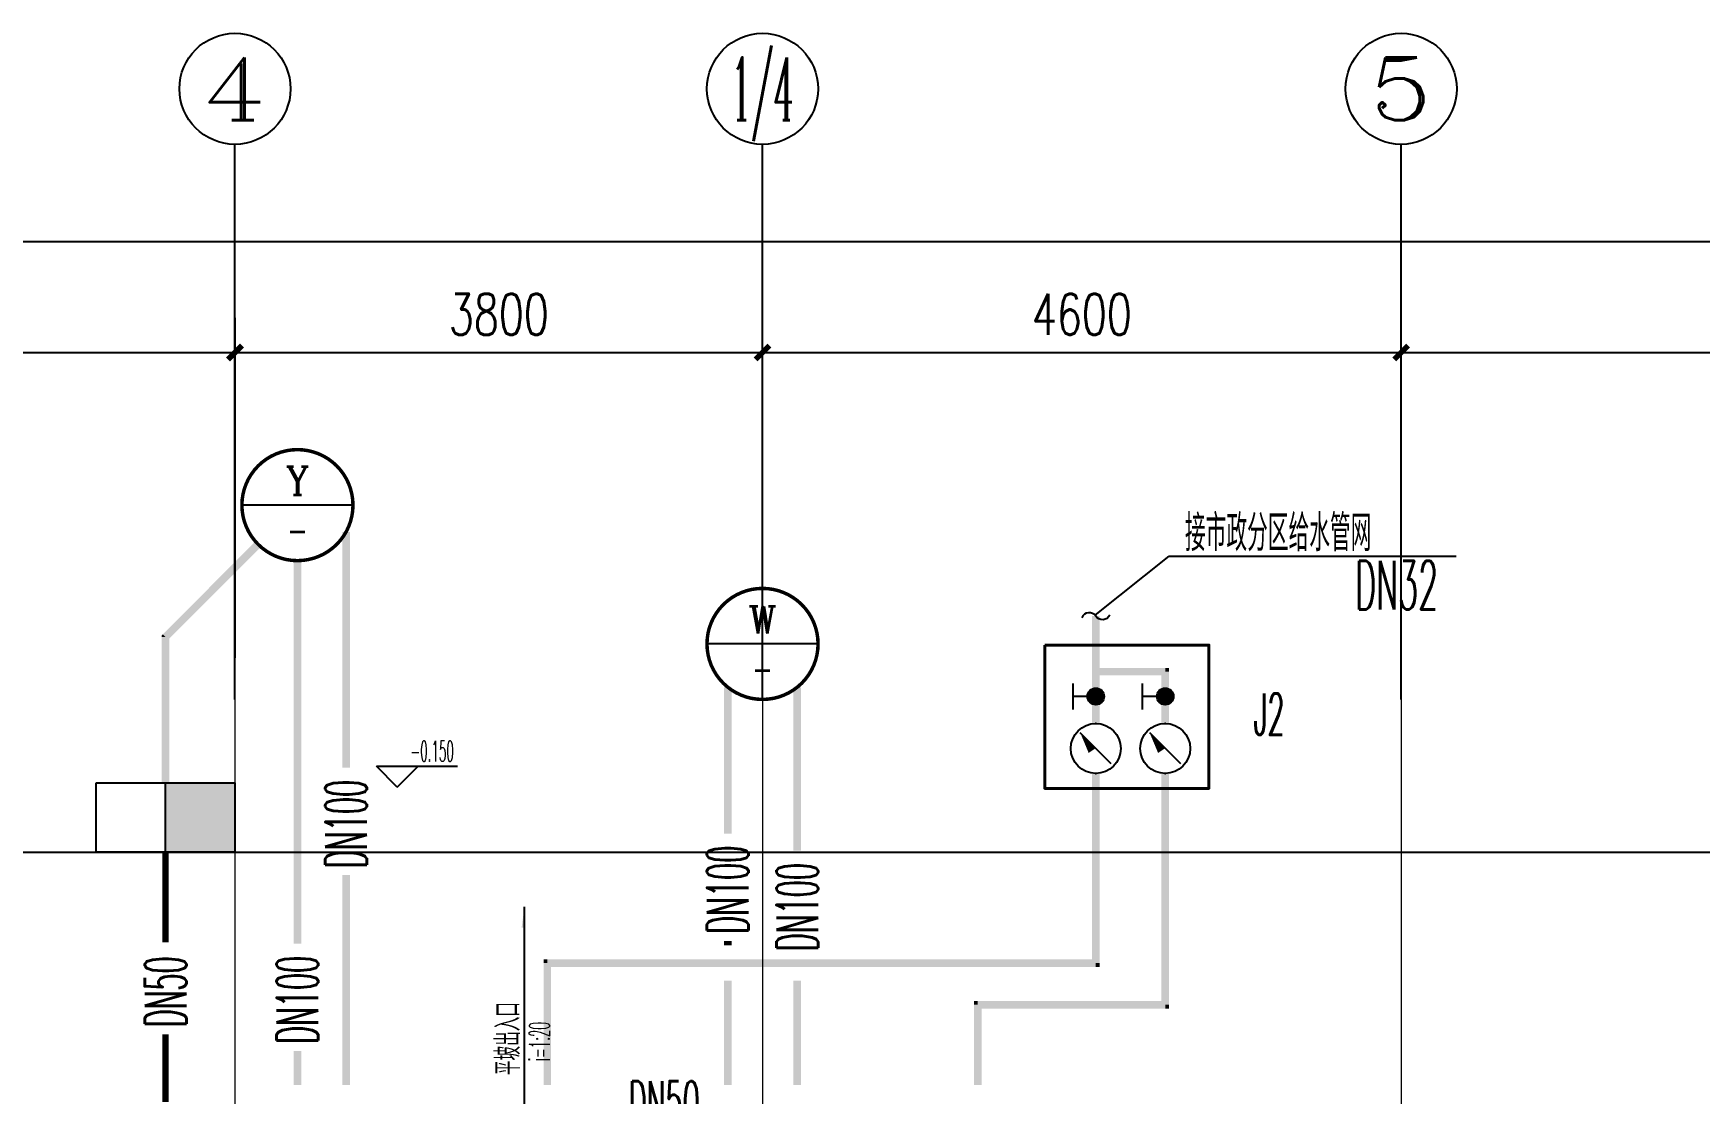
# Model space of a CAD drawing. Extents: x 1031190 to 1725648, y 733081 to 1571294.
# Drawn here: x 1308735 to 1320738, y 1154715 to 1162356 of the extents above; entities that cross this region are included whole.
import ezdxf
from ezdxf.enums import TextEntityAlignment as Align

# ---------------------------------------------------------------- set-up
doc = ezdxf.new("R2010")
doc.units = 0
doc.header["$LTSCALE"] = 1000
doc.header["$MEASUREMENT"] = 0
doc.linetypes.add('ACAD_ISO10W100', pattern=[18.5, 12, -3, 0.5, -3])
doc.linetypes.add('DOTE', pattern=[2.42, 2, -0.2, 0.02, -0.2])
for name, color, linetype in [('A-EQPM-MECH', 191, 'Continuous'), ('AXIS', 3, 'Continuous'), ('AXIS_TEXT', 4, 'Continuous'), ('C-AXIS(轴号)', 3, 'Continuous'), ('C-AXIS-T(字)', 7, 'Continuous'), ('DIM_ELEV', 3, 'Continuous'), ('DIM_SYMB', 3, 'Continuous'), ('DIM_不分区给水', 3, 'Continuous'), ('DIM_雨水', 3, 'Continuous'), ('EQUIP_不分区给水', 7, 'Continuous'), ('PIPE-不分区给水', 3, 'J'), ('PIPE-凝结', 150, 'N'), ('PIPE-污水', 2, 'W'), ('PIPE-雨水', 4, 'Y'), ('TEXT_不分区给水', 7, 'Continuous'), ('TEXT_凝结', 7, 'Continuous'), ('TEXT_污水', 7, 'Continuous'), ('TEXT_雨水', 4, 'Continuous'), ('TWT_雨水口', 4, 'Continuous'), ('VALVE_不分区给水', 7, 'Continuous')]:
    doc.layers.add(name, color=color, linetype=linetype)
doc.layers.add('DOTE', color=19, linetype='DOTE', lineweight=9)
doc.layers.add('ZC', color=6, linetype='Continuous', lineweight=40)
doc.styles.add('_TCH_AXIS', font='COMPLEX', dxfattribs={"bigfont": 'GBCBIG'})
doc.styles.add('_TCH_DIM', font='SIMPLEX.shx', dxfattribs={"width": 0.6, "oblique": 10, "bigfont": 'hztxt.shx'})
doc.styles.add('_TCH_DIM_T3', font='SIMPLEX', dxfattribs={"width": 0.705882, "bigfont": 'GBCBIG'})
doc.styles.add('_TWT_CIRCLE', font='COMPLEX', dxfattribs={"width": 1.1, "height": 3.5, "bigfont": 'HZTXT'})
doc.styles.add('_TWT_PIPEDN', font='SIMPLEX.shx', dxfattribs={"width": 0.6, "oblique": 10, "height": 3, "bigfont": 'HZTXT.shx'})
doc.styles.add('_TWT_SERIAL', font='simplex.shx', dxfattribs={"width": 0.6, "oblique": 10, "height": 3.5, "bigfont": 'aadri.shx'})
doc.styles.add('COMPLEX', font='COMPLEX')
doc.styles.get("Standard").update_dxf_attribs({"font": 'gbenor.shx', "bigfont": 'gbcbig.shx'})
doc.linetypes.add('J', pattern='A,3,-0.2,["J",Standard,S=0.25,R=0,X=-0.1,Y=-0.115],-0.2', length=3.4)
doc.linetypes.add('N', pattern='A,3,-0.2,["N",Standard,S=0.25,R=0,X=-0.1,Y=-0.115],-0.2', length=3.4)
doc.linetypes.add('W', pattern='A,3,-0.2,["W",Standard,S=0.25,R=0,X=-0.1,Y=-0.115],-0.2', length=3.4)
doc.linetypes.add('Y', pattern='A,2,-0.2,["Y",Standard,S=0.4,R=0,X=-0.1,Y=-0.115],-0.35', length=2.55)
doc.dimstyles.new('_TCH_ARCH&&100', dxfattribs={"dimtxt": 297.5, "dimasz": 100, "dimexe": 250, "dimexo": 300, "dimgap": 126.25, "dimtad": 1, "dimdec": 0, "dimzin": 0, "dimdsep": 46, "dimtxsty": '_TCH_DIM_T3', "dimblk": 'ARCHTICK', "dimcen": 0.09, "dimclrt": 7, "dimazin": 2, "dimtfac": 1, "dimtdec": 0, "dimtix": 1, "dimtmove": 2, "dimatfit": 3, "dimfxl": 0, "dimtolj": 1, "dimtzin": 0, "dimarcsym": 0})

# ---------------------------------------------------------------- blocks, each defined once
blk = doc.blocks.new('_ArchTick')
at = {"color": 0, "linetype": 'ByBlock', "const_width": 0.4}
blk.add_lwpolyline([(-0.5, -0.5), (0.5, 0.5)], dxfattribs=at)
blk = doc.blocks.new('*D1074')
at = {"layer": 'AXIS', "color": 0, "lineweight": -2}
for p, q in [((1293188, 1157856), (1293188, 1161106)), ((1365188, 1157856), (1365188, 1161106)), ((1293188, 1160856), (1365188, 1160856))]:
    blk.add_line(p, q, dxfattribs=at)
at = {"layer": 'Defpoints', "color": 0}
for p in [(1365188, 1160856), (1293188, 1157556), (1365188, 1157556)]:
    blk.add_point(p, dxfattribs=at)
at = {"layer": 'AXIS', "color": 0, "lineweight": -2, "xscale": 100, "yscale": 100, "zscale": 100, "rotation": 180}
blk.add_blockref('_ArchTick', (1293188, 1160856), dxfattribs=at)
at = {"layer": 'AXIS', "color": 0, "lineweight": -2, "xscale": 100, "yscale": 100, "zscale": 100}
blk.add_blockref('_ArchTick', (1365188, 1160856), dxfattribs=at)
at = {"layer": 'AXIS', "color": 7, "insert": (1329188, 1161131), "char_height": 297.5, "attachment_point": 5, "style": '_TCH_DIM_T3'}
blk.add_mtext('\\A1;72000', dxfattribs=at)
blk = doc.blocks.new('*D1080')
at = {"layer": 'AXIS', "color": 0, "lineweight": -2}
for p, q in [((1305988, 1157856), (1305988, 1160306)), ((1310188, 1157856), (1310188, 1160306)), ((1305988, 1160056), (1310188, 1160056))]:
    blk.add_line(p, q, dxfattribs=at)
at = {"layer": 'Defpoints', "color": 0}
for p in [(1310188, 1160056), (1305988, 1157556), (1310188, 1157556)]:
    blk.add_point(p, dxfattribs=at)
at = {"layer": 'AXIS', "color": 0, "lineweight": -2, "xscale": 100, "yscale": 100, "zscale": 100, "rotation": 180}
blk.add_blockref('_ArchTick', (1305988, 1160056), dxfattribs=at)
at = {"layer": 'AXIS', "color": 0, "lineweight": -2, "xscale": 100, "yscale": 100, "zscale": 100}
blk.add_blockref('_ArchTick', (1310188, 1160056), dxfattribs=at)
at = {"layer": 'AXIS', "color": 7, "insert": (1308088, 1160331), "char_height": 297.5, "attachment_point": 5, "style": '_TCH_DIM_T3'}
blk.add_mtext('\\A1;4200', dxfattribs=at)
blk = doc.blocks.new('*D1081')
at = {"layer": 'AXIS', "color": 0, "lineweight": -2}
for p, q in [((1310188, 1157856), (1310188, 1160306)), ((1313988, 1157856), (1313988, 1160306)), ((1310188, 1160056), (1313988, 1160056))]:
    blk.add_line(p, q, dxfattribs=at)
at = {"layer": 'Defpoints', "color": 0}
for p in [(1313988, 1160056), (1310188, 1157556), (1313988, 1157556)]:
    blk.add_point(p, dxfattribs=at)
at = {"layer": 'AXIS', "color": 0, "lineweight": -2, "xscale": 100, "yscale": 100, "zscale": 100, "rotation": 180}
blk.add_blockref('_ArchTick', (1310188, 1160056), dxfattribs=at)
at = {"layer": 'AXIS', "color": 0, "lineweight": -2, "xscale": 100, "yscale": 100, "zscale": 100}
blk.add_blockref('_ArchTick', (1313988, 1160056), dxfattribs=at)
at = {"layer": 'AXIS', "color": 7, "insert": (1312088, 1160331), "char_height": 297.5, "attachment_point": 5, "style": '_TCH_DIM_T3'}
blk.add_mtext('\\A1;3800', dxfattribs=at)
blk = doc.blocks.new('*D1082')
at = {"layer": 'AXIS', "color": 0, "lineweight": -2}
for p, q in [((1313988, 1157856), (1313988, 1160306)), ((1318588, 1157856), (1318588, 1160306)), ((1313988, 1160056), (1318588, 1160056))]:
    blk.add_line(p, q, dxfattribs=at)
at = {"layer": 'Defpoints', "color": 0}
for p in [(1318588, 1160056), (1313988, 1157556), (1318588, 1157556)]:
    blk.add_point(p, dxfattribs=at)
at = {"layer": 'AXIS', "color": 0, "lineweight": -2, "xscale": 100, "yscale": 100, "zscale": 100, "rotation": 180}
blk.add_blockref('_ArchTick', (1313988, 1160056), dxfattribs=at)
at = {"layer": 'AXIS', "color": 0, "lineweight": -2, "xscale": 100, "yscale": 100, "zscale": 100}
blk.add_blockref('_ArchTick', (1318588, 1160056), dxfattribs=at)
at = {"layer": 'AXIS', "color": 7, "insert": (1316288, 1160331), "char_height": 297.5, "attachment_point": 5, "style": '_TCH_DIM_T3'}
blk.add_mtext('\\A1;4600', dxfattribs=at)
blk = doc.blocks.new('*D1083')
at = {"layer": 'AXIS', "color": 0, "lineweight": -2}
for p, q in [((1318588, 1157856), (1318588, 1160306)), ((1323838, 1157856), (1323838, 1160306)), ((1318588, 1160056), (1323838, 1160056))]:
    blk.add_line(p, q, dxfattribs=at)
at = {"layer": 'Defpoints', "color": 0}
for p in [(1323838, 1160056), (1318588, 1157556), (1323838, 1157556)]:
    blk.add_point(p, dxfattribs=at)
at = {"layer": 'AXIS', "color": 0, "lineweight": -2, "xscale": 100, "yscale": 100, "zscale": 100, "rotation": 180}
blk.add_blockref('_ArchTick', (1318588, 1160056), dxfattribs=at)
at = {"layer": 'AXIS', "color": 0, "lineweight": -2, "xscale": 100, "yscale": 100, "zscale": 100}
blk.add_blockref('_ArchTick', (1323838, 1160056), dxfattribs=at)
at = {"layer": 'AXIS', "color": 7, "insert": (1321213, 1160331), "char_height": 297.5, "attachment_point": 5, "style": '_TCH_DIM_T3'}
blk.add_mtext('\\A1;5250', dxfattribs=at)
blk = doc.blocks.new('$VALVE$00000497')
for p, q in [((78, 138), (-78, 138)), ((0, 50), (0, 138))]:
    blk.add_line(p, q)
at = {"const_width": 49.6}
blk.add_lwpolyline([(25, 0, 1), (-25, 0, 1)], format="xyb", close=True, dxfattribs=at)
blk.add_circle((0, 0), 50)
blk = doc.blocks.new('$VALVE$00000742')
blk.add_line((-93, -93), (93, 93))
blk.add_lwpolyline([(93, 93, 0, 50, 0), (-13, 22, 50, 50, 0)], format="xyseb")
blk.add_circle((0, 0), 150)
for p in [(-150, 0), (150, 0)]:
    blk.add_point(p)
blk = doc.blocks.new('$TwtSys$00000132')
at = {"elevation": 0}
blk.add_lwpolyline([(7, -101, -0.575183), (0, 0, 0.604745), (-11, 101, 16.924828)], format="xyb", dxfattribs=at)
blk = doc.blocks.new('_AXISO')
blk.add_circle((0, 0), 0.5)
at = {"layer": 'AXIS_TEXT', "style": 'COMPLEX', "width": 1.041667}
blk.add_attdef('A', text='', height=0.56, dxfattribs=at).set_placement((-0.25, -0.28), (0.25, -0.28), align=Align.FIT)
blk = doc.blocks.new('$TwtSys$00000424')
for p, q in [((-500, 250), (500, 250)), ((-500, -250), (-500, 250)), ((0, -250), (0, 250)), ((500, 250), (500, -250)), ((500, -250), (-500, -250))]:
    blk.add_line(p, q)
blk.add_solid([(0, 250), (500, 250), (0, -250), (500, -250)])
blk = doc.blocks.new('*D1313')
at = {"layer": 'AXIS', "color": 0, "lineweight": -2}
for p, q in [((1293188, 1157856), (1293188, 1161106)), ((1365188, 1157856), (1365188, 1161106)), ((1293188, 1160856), (1365188, 1160856))]:
    blk.add_line(p, q, dxfattribs=at)
at = {"layer": 'Defpoints', "color": 0}
for p in [(1365188, 1160856), (1293188, 1157556), (1365188, 1157556)]:
    blk.add_point(p, dxfattribs=at)
at = {"layer": 'AXIS', "color": 0, "lineweight": -2, "xscale": 100, "yscale": 100, "zscale": 100, "rotation": 180}
blk.add_blockref('_ArchTick', (1293188, 1160856), dxfattribs=at)
at = {"layer": 'AXIS', "color": 0, "lineweight": -2, "xscale": 100, "yscale": 100, "zscale": 100}
blk.add_blockref('_ArchTick', (1365188, 1160856), dxfattribs=at)
at = {"layer": 'AXIS', "color": 7, "insert": (1329188, 1161131), "char_height": 297.5, "attachment_point": 5, "style": '_TCH_DIM_T3'}
blk.add_mtext('\\A1;72000', dxfattribs=at)
blk = doc.blocks.new('*D1319')
at = {"layer": 'AXIS', "color": 0, "lineweight": -2}
for p, q in [((1305988, 1157856), (1305988, 1160306)), ((1310188, 1157856), (1310188, 1160306)), ((1305988, 1160056), (1310188, 1160056))]:
    blk.add_line(p, q, dxfattribs=at)
at = {"layer": 'Defpoints', "color": 0}
for p in [(1310188, 1160056), (1305988, 1157556), (1310188, 1157556)]:
    blk.add_point(p, dxfattribs=at)
at = {"layer": 'AXIS', "color": 0, "lineweight": -2, "xscale": 100, "yscale": 100, "zscale": 100, "rotation": 180}
blk.add_blockref('_ArchTick', (1305988, 1160056), dxfattribs=at)
at = {"layer": 'AXIS', "color": 0, "lineweight": -2, "xscale": 100, "yscale": 100, "zscale": 100}
blk.add_blockref('_ArchTick', (1310188, 1160056), dxfattribs=at)
at = {"layer": 'AXIS', "color": 7, "insert": (1308088, 1160331), "char_height": 297.5, "attachment_point": 5, "style": '_TCH_DIM_T3'}
blk.add_mtext('\\A1;4200', dxfattribs=at)
blk = doc.blocks.new('*D1320')
at = {"layer": 'AXIS', "color": 0, "lineweight": -2}
for p, q in [((1310188, 1157856), (1310188, 1160306)), ((1313988, 1157856), (1313988, 1160306)), ((1310188, 1160056), (1313988, 1160056))]:
    blk.add_line(p, q, dxfattribs=at)
at = {"layer": 'Defpoints', "color": 0}
for p in [(1313988, 1160056), (1310188, 1157556), (1313988, 1157556)]:
    blk.add_point(p, dxfattribs=at)
at = {"layer": 'AXIS', "color": 0, "lineweight": -2, "xscale": 100, "yscale": 100, "zscale": 100, "rotation": 180}
blk.add_blockref('_ArchTick', (1310188, 1160056), dxfattribs=at)
at = {"layer": 'AXIS', "color": 0, "lineweight": -2, "xscale": 100, "yscale": 100, "zscale": 100}
blk.add_blockref('_ArchTick', (1313988, 1160056), dxfattribs=at)
at = {"layer": 'AXIS', "color": 7, "insert": (1312088, 1160331), "char_height": 297.5, "attachment_point": 5, "style": '_TCH_DIM_T3'}
blk.add_mtext('\\A1;3800', dxfattribs=at)
blk = doc.blocks.new('*D1321')
at = {"layer": 'AXIS', "color": 0, "lineweight": -2}
for p, q in [((1313988, 1157856), (1313988, 1160306)), ((1318588, 1157856), (1318588, 1160306)), ((1313988, 1160056), (1318588, 1160056))]:
    blk.add_line(p, q, dxfattribs=at)
at = {"layer": 'Defpoints', "color": 0}
for p in [(1318588, 1160056), (1313988, 1157556), (1318588, 1157556)]:
    blk.add_point(p, dxfattribs=at)
at = {"layer": 'AXIS', "color": 0, "lineweight": -2, "xscale": 100, "yscale": 100, "zscale": 100, "rotation": 180}
blk.add_blockref('_ArchTick', (1313988, 1160056), dxfattribs=at)
at = {"layer": 'AXIS', "color": 0, "lineweight": -2, "xscale": 100, "yscale": 100, "zscale": 100}
blk.add_blockref('_ArchTick', (1318588, 1160056), dxfattribs=at)
at = {"layer": 'AXIS', "color": 7, "insert": (1316288, 1160331), "char_height": 297.5, "attachment_point": 5, "style": '_TCH_DIM_T3'}
blk.add_mtext('\\A1;4600', dxfattribs=at)
blk = doc.blocks.new('*D1322')
at = {"layer": 'AXIS', "color": 0, "lineweight": -2}
for p, q in [((1318588, 1157856), (1318588, 1160306)), ((1323838, 1157856), (1323838, 1160306)), ((1318588, 1160056), (1323838, 1160056))]:
    blk.add_line(p, q, dxfattribs=at)
at = {"layer": 'Defpoints', "color": 0}
for p in [(1323838, 1160056), (1318588, 1157556), (1323838, 1157556)]:
    blk.add_point(p, dxfattribs=at)
at = {"layer": 'AXIS', "color": 0, "lineweight": -2, "xscale": 100, "yscale": 100, "zscale": 100, "rotation": 180}
blk.add_blockref('_ArchTick', (1318588, 1160056), dxfattribs=at)
at = {"layer": 'AXIS', "color": 0, "lineweight": -2, "xscale": 100, "yscale": 100, "zscale": 100}
blk.add_blockref('_ArchTick', (1323838, 1160056), dxfattribs=at)
at = {"layer": 'AXIS', "color": 7, "insert": (1321213, 1160331), "char_height": 297.5, "attachment_point": 5, "style": '_TCH_DIM_T3'}
blk.add_mtext('\\A1;5250', dxfattribs=at)

msp = doc.modelspace()

# ---------------------------------------------------------------- hatches: boundary and pattern name
at = {"layer": 'DIM_SYMB'}
msp.add_hatch(color=8, dxfattribs=at).paths.add_polyline_path([(1312272.3, 1156060.3), (1312272.3, 1155910.3), (1312252.3, 1155910.3)])
msp.add_hatch(color=8, dxfattribs=at).paths.add_polyline_path([(1312272.3, 1156060.3), (1312272.3, 1155910.3), (1312252.3, 1155910.3)])
at = {"layer": 'PIPE-不分区给水'}
for points in [[(1316888.4, 1157756.1), (1316915.9, 1157756.1), (1316915.9, 1157783.6)], [(1316888.4, 1157756.1), (1316888.4, 1157783.6), (1316915.9, 1157783.6)], [(1316888.4, 1157756.1), (1316915.9, 1157756.1), (1316915.9, 1157783.6)], [(1316888.4, 1157756.1), (1316888.4, 1157783.6), (1316915.9, 1157783.6)], [(1312437.7, 1155656.1), (1312410.2, 1155656.1), (1312410.2, 1155683.6)], [(1312437.7, 1155656.1), (1312437.7, 1155683.6), (1312410.2, 1155683.6)], [(1312437.7, 1155656.1), (1312410.2, 1155656.1), (1312410.2, 1155683.6)], [(1312437.7, 1155656.1), (1312437.7, 1155683.6), (1312410.2, 1155683.6)], [(1316388.4, 1155656.1), (1316388.4, 1155628.6), (1316415.9, 1155628.6)], [(1316388.4, 1155656.1), (1316415.9, 1155656.1), (1316415.9, 1155628.6)], [(1316388.4, 1155656.1), (1316388.4, 1155628.6), (1316415.9, 1155628.6)], [(1316388.4, 1155656.1), (1316415.9, 1155656.1), (1316415.9, 1155628.6)], [(1315537.7, 1155356.1), (1315510.2, 1155356.1), (1315510.2, 1155383.6)], [(1315537.7, 1155356.1), (1315537.7, 1155383.6), (1315510.2, 1155383.6)], [(1315537.7, 1155356.1), (1315510.2, 1155356.1), (1315510.2, 1155383.6)], [(1315537.7, 1155356.1), (1315537.7, 1155383.6), (1315510.2, 1155383.6)], [(1316888.4, 1155356.1), (1316888.4, 1155328.6), (1316915.9, 1155328.6)], [(1316888.4, 1155356.1), (1316915.9, 1155356.1), (1316915.9, 1155328.6)], [(1316888.4, 1155356.1), (1316888.4, 1155328.6), (1316915.9, 1155328.6)], [(1316888.4, 1155356.1), (1316915.9, 1155356.1), (1316915.9, 1155328.6)]]:
    msp.add_hatch(color=256, dxfattribs=at).paths.add_polyline_path(points)
at = {"layer": 'PIPE-雨水'}
for points in [[(1309687.7, 1158006.1), (1309668.2, 1158025.6), (1309660.2, 1158017.5)], [(1309687.7, 1158006.1), (1309668.2, 1158025.6), (1309660.2, 1158017.5)], [(1309687.7, 1158006.1), (1309660.2, 1158006.1), (1309660.2, 1158017.5)], [(1309687.7, 1158006.1), (1309660.2, 1158006.1), (1309660.2, 1158017.5)]]:
    msp.add_hatch(color=256, dxfattribs=at).paths.add_polyline_path(points)

# ---------------------------------------------------------------- linework, layer by layer
at = {"layer": 'A-EQPM-MECH', "color": 8}
msp.add_lwpolyline([(1293087.7, 1153656.1), (1293087.7, 1156456.1), (1327287.7, 1156456.1), (1327287.7, 1153656.1)], dxfattribs=at)
msp.add_lwpolyline([(1293087.7, 1153656.1), (1293087.7, 1156456.1), (1327287.7, 1156456.1), (1327287.7, 1153656.1)], dxfattribs=at)
at = {"layer": 'C-AXIS(轴号)'}
for p, q in [((1310187.7, 1157556.1), (1310187.7, 1161556.1)), ((1310187.7, 1157556.1), (1310187.7, 1161556.1)), ((1313987.7, 1157556.1), (1313987.7, 1161556.1)), ((1313987.7, 1157556.1), (1313987.7, 1161556.1)), ((1318587.7, 1157556.1), (1318587.7, 1161556.1)), ((1318587.7, 1157556.1), (1318587.7, 1161556.1))]:
    msp.add_line(p, q, dxfattribs=at)
at = {"layer": 'DIM_ELEV', "color": 8}
for p, q in [((1311357, 1156924.4), (1311207, 1157074.4)), ((1311207, 1157074.4), (1311791.6, 1157074.4)), ((1311357, 1156924.4), (1311207, 1157074.4)), ((1311207, 1157074.4), (1311791.6, 1157074.4)), ((1311357, 1156924.4), (1311507, 1157074.4)), ((1311357, 1156924.4), (1311507, 1157074.4))]:
    msp.add_line(p, q, dxfattribs=at)
at = {"layer": 'DIM_SYMB', "color": 8}
msp.add_lwpolyline([(1312272.3, 1154152.2), (1312272.3, 1156060.3)], dxfattribs=at)
msp.add_lwpolyline([(1312272.3, 1154152.2), (1312272.3, 1156060.3)], dxfattribs=at)
at = {"layer": 'DIM_不分区给水'}
for p, q in [((1316384, 1158162.2), (1316917.6, 1158589.4)), ((1316384, 1158162.2), (1316917.6, 1158589.4)), ((1316917.6, 1158589.4), (1318983.9, 1158589.4)), ((1316917.6, 1158589.4), (1318983.9, 1158589.4))]:
    msp.add_line(p, q, dxfattribs=at)
at = {"layer": 'DIM_雨水'}
for p, q in [((1311037.7, 1158956.1), (1310237.7, 1158956.1)), ((1311037.7, 1158956.1), (1310237.7, 1158956.1)), ((1314387.7, 1157956.1), (1313587.7, 1157956.1)), ((1314387.7, 1157956.1), (1313587.7, 1157956.1))]:
    msp.add_line(p, q, dxfattribs=at)
at = {"layer": 'DIM_雨水', "const_width": 25}
for points in [[(1311037.7, 1158956.1, 1), (1310237.7, 1158956.1, 1)], [(1311037.7, 1158956.1, 1), (1310237.7, 1158956.1, 1)], [(1314387.7, 1157956.1, 1), (1313587.7, 1157956.1, 1)], [(1314387.7, 1157956.1, 1), (1313587.7, 1157956.1, 1)]]:
    msp.add_lwpolyline(points, format="xyb", close=True, dxfattribs=at)
at = {"layer": 'DOTE', "linetype": 'ACAD_ISO10W100', "ltscale": 100}
for p, q in [((1310187.7, 1157556.1), (1310187.7, 1132856.1)), ((1310187.7, 1157556.1), (1310187.7, 1132856.1)), ((1313987.7, 1157556.1), (1313987.7, 1140256.1)), ((1313987.7, 1157556.1), (1313987.7, 1140256.1)), ((1318587.7, 1157556.1), (1318587.7, 1132856.1)), ((1318587.7, 1157556.1), (1318587.7, 1132856.1))]:
    msp.add_line(p, q, dxfattribs=at)
at = {"layer": 'PIPE-不分区给水', "const_width": 55}
for points in [[(1316388.4, 1157756.1), (1316388.4, 1158156.1)], [(1316388.4, 1157756.1), (1316388.4, 1158156.1)], [(1316388.4, 1157382.7), (1316388.4, 1157756.1)], [(1316388.4, 1157756.1), (1316888.4, 1157756.1)], [(1316388.4, 1157382.7), (1316388.4, 1157756.1)], [(1316388.4, 1157756.1), (1316888.4, 1157756.1)], [(1316888.4, 1157382.7), (1316888.4, 1157756.1)], [(1316888.4, 1157382.7), (1316888.4, 1157756.1)], [(1316388.4, 1155656.1), (1316388.4, 1157022.7)], [(1316388.4, 1155656.1), (1316388.4, 1157022.7)], [(1316888.4, 1155356.1), (1316888.4, 1157022.7)], [(1316888.4, 1155356.1), (1316888.4, 1157022.7)], [(1312437.7, 1154778.6), (1312437.7, 1155656.1)], [(1312437.7, 1155656.1), (1316388.4, 1155656.1)], [(1312437.7, 1154778.6), (1312437.7, 1155656.1)], [(1312437.7, 1155656.1), (1316388.4, 1155656.1)], [(1315537.7, 1154778.6), (1315537.7, 1155356.1)], [(1315537.7, 1155356.1), (1316888.4, 1155356.1)], [(1315537.7, 1154778.6), (1315537.7, 1155356.1)], [(1315537.7, 1155356.1), (1316888.4, 1155356.1)]]:
    msp.add_lwpolyline(points, dxfattribs=at)
at = {"layer": 'PIPE-凝结', "const_width": 45}
for points in [[(1309687.7, 1155806.6), (1309687.7, 1156456.1)], [(1309687.7, 1155806.6), (1309687.7, 1156456.1)], [(1309687.7, 1154656.1), (1309687.7, 1155142.6)], [(1309687.7, 1154656.1), (1309687.7, 1155142.6)]]:
    msp.add_lwpolyline(points, dxfattribs=at)
at = {"layer": 'PIPE-污水', "const_width": 55}
for points in [[(1313737.7, 1156589.5), (1313737.7, 1157643.9)], [(1313737.7, 1156589.5), (1313737.7, 1157643.9)], [(1314237.7, 1156465.1), (1314237.7, 1157643.9)], [(1314237.7, 1156465.1), (1314237.7, 1157643.9)], [(1313737.7, 1155783.6), (1313737.7, 1155815.9)], [(1313737.7, 1155783.6), (1313737.7, 1155815.9)], [(1313737.7, 1154778.6), (1313737.7, 1155528.6)], [(1313737.7, 1154778.6), (1313737.7, 1155528.6)], [(1314237.7, 1154778.6), (1314237.7, 1155528.6)], [(1314237.7, 1154778.6), (1314237.7, 1155528.6)]]:
    msp.add_lwpolyline(points, dxfattribs=at)
at = {"layer": 'PIPE-雨水', "const_width": 55}
for points in [[(1310987.7, 1157064.2), (1310987.7, 1158762.5)], [(1310987.7, 1157064.2), (1310987.7, 1158762.5)], [(1310353.9, 1158674.3), (1309687.7, 1158006.1)], [(1310353.9, 1158674.3), (1309687.7, 1158006.1)], [(1310637.8, 1155796.6), (1310637.9, 1158556.1)], [(1310637.8, 1155796.6), (1310637.9, 1158556.1)], [(1309687.7, 1156956.1), (1309687.7, 1158006.1)], [(1309687.7, 1156956.1), (1309687.7, 1158006.1)], [(1310987.7, 1154778.6), (1310987.7, 1156290.5)], [(1310987.7, 1154778.6), (1310987.7, 1156290.5)], [(1310637.8, 1154778.6), (1310637.8, 1155023)], [(1310637.8, 1154778.6), (1310637.8, 1155023)]]:
    msp.add_lwpolyline(points, dxfattribs=at)
at = {"layer": 'ZC'}
msp.add_lwpolyline([(1316020.4, 1157947.4), (1317202.6, 1157947.4), (1317202.6, 1156914.2), (1316020.4, 1156914.2)], close=True, dxfattribs=at)
msp.add_lwpolyline([(1316020.4, 1157947.4), (1317202.6, 1157947.4), (1317202.6, 1156914.2), (1316020.4, 1156914.2)], close=True, dxfattribs=at)

# ---------------------------------------------------------------- block references
at = {"layer": 'C-AXIS(轴号)'}
ref = msp.add_blockref('_AXISO', (1310187.7, 1161956.1), dxfattribs=dict(at, xscale=800, yscale=800, zscale=800))
ref.add_attrib('A', '4', dxfattribs={"layer": 'C-AXIS-T(字)', "height": 452.5, "style": '_TCH_AXIS', "width": 1.3125}).set_placement((1309961.4, 1161729.9), (1310414, 1161729.9), align=Align.FIT)
ref = msp.add_blockref('_AXISO', (1310187.7, 1161956.1), dxfattribs=dict(at, xscale=800, yscale=800, zscale=800))
ref.add_attrib('A', '4', dxfattribs={"layer": 'C-AXIS-T(字)', "height": 452.5, "style": '_TCH_AXIS', "width": 1.3125}).set_placement((1309961.4, 1161729.9), (1310414, 1161729.9), align=Align.FIT)
ref = msp.add_blockref('_AXISO', (1313987.7, 1161956.1), dxfattribs=dict(at, xscale=800, yscale=800, zscale=800))
ref.add_attrib('A', '1/4', dxfattribs={"layer": 'C-AXIS-T(字)', "height": 452.55, "style": '_TCH_AXIS', "width": 0.396226}).set_placement((1313761.4, 1161729.9), (1314214, 1161729.9), align=Align.FIT)
ref = msp.add_blockref('_AXISO', (1313987.7, 1161956.1), dxfattribs=dict(at, xscale=800, yscale=800, zscale=800))
ref.add_attrib('A', '1/4', dxfattribs={"layer": 'C-AXIS-T(字)', "height": 452.55, "style": '_TCH_AXIS', "width": 0.396226}).set_placement((1313761.4, 1161729.9), (1314214, 1161729.9), align=Align.FIT)
ref = msp.add_blockref('_AXISO', (1318587.7, 1161956.1), dxfattribs=dict(at, xscale=800, yscale=800, zscale=800))
ref.add_attrib('A', '5', dxfattribs={"layer": 'C-AXIS-T(字)', "height": 452.5, "style": '_TCH_AXIS', "width": 1.5}).set_placement((1318361.4, 1161729.9), (1318814, 1161729.9), align=Align.FIT)
ref = msp.add_blockref('_AXISO', (1318587.7, 1161956.1), dxfattribs=dict(at, xscale=800, yscale=800, zscale=800))
ref.add_attrib('A', '5', dxfattribs={"layer": 'C-AXIS-T(字)', "height": 452.5, "style": '_TCH_AXIS', "width": 1.5}).set_placement((1318361.4, 1161729.9), (1318814, 1161729.9), align=Align.FIT)
at = {"layer": 'EQUIP_不分区给水', "rotation": 90}
msp.add_blockref('$TwtSys$00000132', (1316388.4, 1158156.1), dxfattribs=at)
msp.add_blockref('$TwtSys$00000132', (1316388.4, 1158156.1), dxfattribs=at)
at = {"layer": 'TWT_雨水口'}
msp.add_blockref('$TwtSys$00000424', (1309687.7, 1156706.1), dxfattribs=at)
msp.add_blockref('$TwtSys$00000424', (1309687.7, 1156706.1), dxfattribs=at)
at = {"layer": 'VALVE_不分区给水', "xscale": 1.2, "yscale": 1.2, "zscale": 1.2, "rotation": 90}
for name, p in [('$VALVE$00000497', (1316388.4, 1157577.7)), ('$VALVE$00000497', (1316388.4, 1157577.7)), ('$VALVE$00000497', (1316888.4, 1157577.7)), ('$VALVE$00000497', (1316888.4, 1157577.7)), ('$VALVE$00000742', (1316388.4, 1157202.7)), ('$VALVE$00000742', (1316388.4, 1157202.7)), ('$VALVE$00000742', (1316888.4, 1157202.7)), ('$VALVE$00000742', (1316888.4, 1157202.7))]:
    msp.add_blockref(name, p, dxfattribs=at)

# ---------------------------------------------------------------- texts
at = {"layer": 'DIM_ELEV', "color": 8, "style": '_TCH_DIM', "width": 0.423529}
msp.add_text('-0.150', height=148.75, dxfattribs=at).set_placement((1311451.6, 1157109.4))
msp.add_text('-0.150', height=148.75, dxfattribs=at).set_placement((1311451.6, 1157109.4))
at = {"layer": 'DIM_SYMB', "color": 8, "style": '_TCH_DIM'}
for s, height, width, p in [('平坡出入口', 175, 0.6, (1312241.5, 1154849.5)), ('平坡出入口', 175, 0.6, (1312241.5, 1154849.5)), ('i=1:20', 148.75, 0.423529, (1312456.1, 1154950.1)), ('i=1:20', 148.75, 0.423529, (1312456.1, 1154950.1))]:
    msp.add_text(s, height=height, rotation=90, dxfattribs=dict(at, width=width)).set_placement(p)
at = {"layer": 'DIM_不分区给水', "color": 7, "style": '_TWT_SERIAL'}
for s, height, width, p in [('接市政分区给水管网', 261.81, 0.6, (1317030.4, 1158624.4)), ('接市政分区给水管网', 261.81, 0.6, (1317030.4, 1158624.4)), ('DN32', 350, 0.48, (1318255.9, 1158204.4)), ('DN32', 350, 0.48, (1318255.9, 1158204.4))]:
    msp.add_text(s, height=height, dxfattribs=dict(at, width=width)).set_placement(p)
at = {"layer": 'DIM_雨水', "color": 7, "style": '_TWT_CIRCLE'}
for s, height, width, p, p2 in [('Y', 203.9, 0.926316, (1310552.3, 1159030.9), (1310723.1, 1159030.9)), ('Y', 203.9, 0.926316, (1310552.3, 1159030.9), (1310723.1, 1159030.9)), ('-', 207, 0.855556, (1310561.8, 1158674.9), (1310713.6, 1158674.9)), ('-', 207, 0.855556, (1310561.8, 1158674.9), (1310713.6, 1158674.9)), ('-', 207, 0.855556, (1313911.8, 1157674.9), (1314063.6, 1157674.9)), ('-', 207, 0.855556, (1313911.8, 1157674.9), (1314063.6, 1157674.9))]:
    msp.add_text(s, height=height, dxfattribs=dict(at, width=width)).set_placement(p, p2, align=Align.FIT)
msp.add_text('W', height=197, dxfattribs=at).set_placement((1313884.5, 1158031.9), (1314090.9, 1158031.9), align=Align.FIT)
msp.add_text('W', height=197, dxfattribs=at).set_placement((1313884.5, 1158031.9), (1314090.9, 1158031.9), align=Align.FIT)
at = {"layer": 'TEXT_不分区给水', "style": '_TWT_PIPEDN', "width": 0.48}
msp.add_text('J2', height=300, dxfattribs=at).set_placement((1317526.1, 1157299.7))
msp.add_text('J2', height=300, dxfattribs=at).set_placement((1317526.1, 1157299.7))
at = {"layer": 'TEXT_凝结', "style": '_TWT_PIPEDN', "width": 0.48}
msp.add_text('DN50', height=300, rotation=90, dxfattribs=at).set_placement((1309837.7, 1155192.6))
msp.add_text('DN50', height=300, rotation=90, dxfattribs=at).set_placement((1309837.7, 1155192.6))
msp.add_text('DN50', height=300, dxfattribs=at).set_placement((1313023.7, 1154506.1))
msp.add_text('DN50', height=300, dxfattribs=at).set_placement((1313023.7, 1154506.1))
at = {"layer": 'TEXT_污水', "style": '_TWT_PIPEDN', "width": 0.48}
for p in [(1313887.7, 1155865.9), (1313887.7, 1155865.9), (1314387.7, 1155741.4), (1314387.7, 1155741.4)]:
    msp.add_text('DN100', height=300, rotation=90, dxfattribs=at).set_placement(p)
at = {"layer": 'TEXT_雨水', "color": 0, "style": '_TWT_PIPEDN', "width": 0.48}
for rotation, p in [(90, (1311137.7, 1156340.5)), (90, (1311137.7, 1156340.5)), (89.9978, (1310787.8, 1155073)), (89.9978, (1310787.8, 1155073))]:
    msp.add_text('DN100', height=300, rotation=rotation, dxfattribs=at).set_placement(p)

# ---------------------------------------------------------------- dimensions: what is measured, and where the dimension line sits
at = {"layer": 'AXIS'}
for p1, p2, distance, picture, middle in [((1293187.7, 1157556.1), (1365187.7, 1157556.1), 3300, '*D1074', (1329187.7, 1161131.1)), ((1293187.7, 1157556.1), (1365187.7, 1157556.1), 3300, '*D1313', (1329187.7, 1161131.1)), ((1305987.7, 1157556.1), (1310187.7, 1157556.1), 2500, '*D1080', (1308087.7, 1160331.1)), ((1305987.7, 1157556.1), (1310187.7, 1157556.1), 2500, '*D1319', (1308087.7, 1160331.1)), ((1310187.7, 1157556.1), (1313987.7, 1157556.1), 2500, '*D1081', (1312087.7, 1160331.1)), ((1310187.7, 1157556.1), (1313987.7, 1157556.1), 2500, '*D1320', (1312087.7, 1160331.1)), ((1313987.7, 1157556.1), (1318587.7, 1157556.1), 2500, '*D1082', (1316287.7, 1160331.1)), ((1313987.7, 1157556.1), (1318587.7, 1157556.1), 2500, '*D1321', (1316287.7, 1160331.1)), ((1318587.7, 1157556.1), (1323837.7, 1157556.1), 2500, '*D1083', (1321212.7, 1160331.1)), ((1318587.7, 1157556.1), (1323837.7, 1157556.1), 2500, '*D1322', (1321212.7, 1160331.1))]:
    dim = msp.add_aligned_dim(p1=p1, p2=p2, distance=distance, dimstyle='_TCH_ARCH&&100', dxfattribs=at)
    dim.commit()
    dim.dimension.update_dxf_attribs({"geometry": picture, "text_midpoint": middle})

doc.saveas('drawing.dxf')
